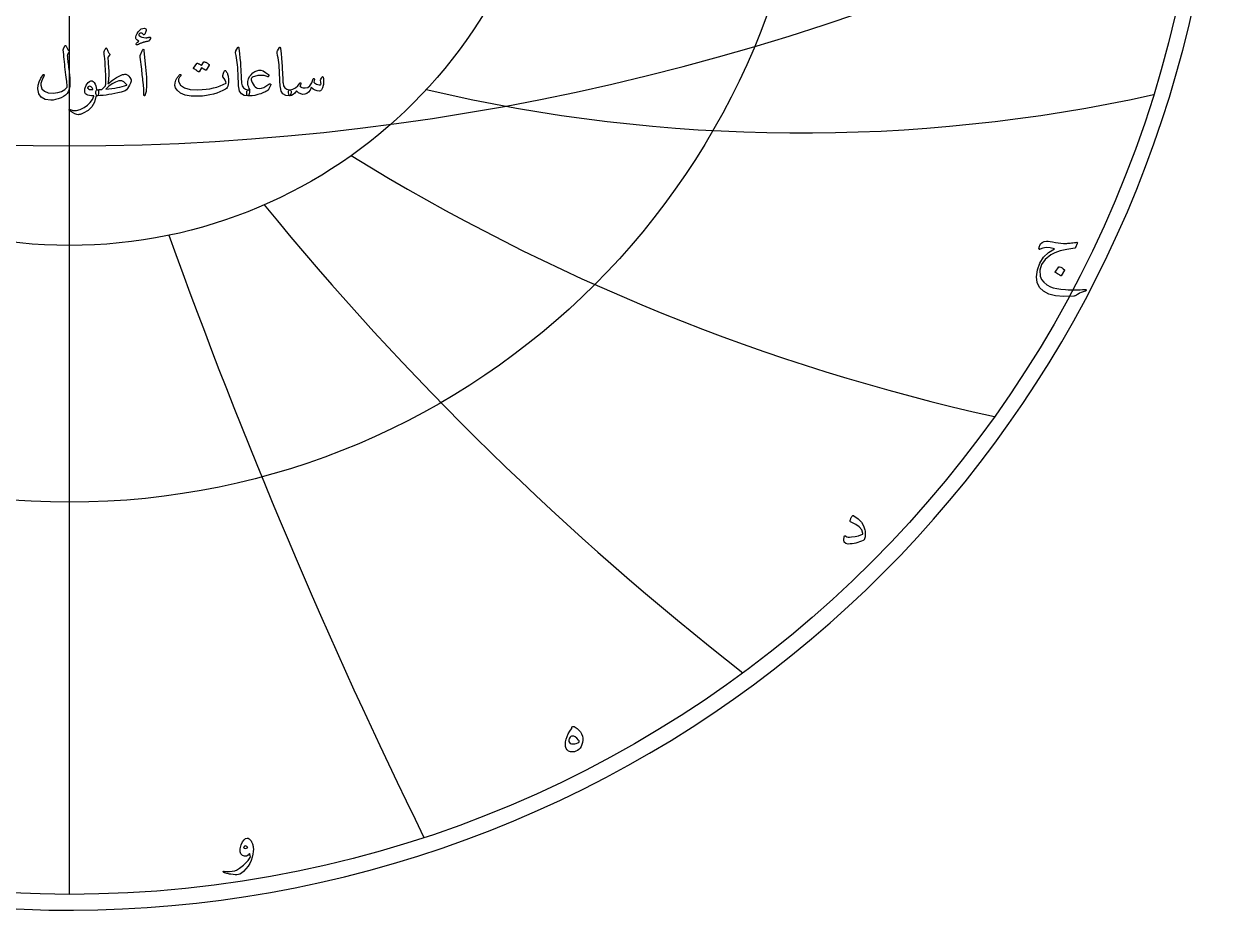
# Model space of a CAD drawing. Header units: millimetres. Extents: x -54 to 54, y -54 to 55.
# Drawn here: x -2.1 to 53.8, y -53.8 to -12.4 of the extents above; entities that cross this region are included whole.
import ezdxf

# ---------------------------------------------------------------- set-up
doc = ezdxf.new("R2010")
doc.units = ezdxf.units.MM
for name, color, linetype in [('CUT_OUTER', 1, 'Continuous'), ('ENGRAVE', 7, 'Continuous'), ('ENGRAVE_FINE', 8, 'Continuous'), ('TEXT', 5, 'Continuous')]:
    doc.layers.add(name, color=color, linetype=linetype)

msp = doc.modelspace()

# ---------------------------------------------------------------- linework, layer by layer
at = {"layer": 'CUT_OUTER'}
msp.add_arc((-0.0002, -0.0001), 53.835, 132.53879, 87.80148, dxfattribs=at)
at = {"layer": 'ENGRAVE'}
for points in [[(0, -53.1), (0, 53.1)], [(0, -53.1), (0, -22.7527)]]:
    msp.add_lwpolyline(points, dxfattribs=at)
for radius in [53.1, 34.7587, 22.7527]:
    msp.add_circle((0, 0), radius, dxfattribs=at)
for centre, radius, start, end in [((34.2348, 59.2964), 76.787, 256.794575, 282.402019), ((64.3185, 64.3185), 97.375, 238.319809, 257.525392), ((117.8532, 68.0426), 140.4541, 219.263991, 232.067713), ((262.4862, 70.333), 273.9597, 199.75652, 206.158381)]:
    msp.add_arc(centre, radius, start, end, dxfattribs=at)
at = {"layer": 'ENGRAVE_FINE'}
msp.add_arc((0, 94.8078), 112.902, 242.077896, 297.922104, dxfattribs=at)
at = {"layer": 'TEXT'}
for points in [[(3.6836, -13.2053), (3.6427, -13.2129), (3.6047, -13.2202), (3.5697, -13.227), (3.5376, -13.2335), (3.5086, -13.2398), (3.483, -13.2461), (3.4607, -13.2524), (3.4418, -13.2586), (3.4226, -13.2658), (3.3994, -13.2747), (3.3723, -13.2854), (3.3413, -13.2979), (3.3064, -13.3123), (3.2675, -13.3289), (3.2247, -13.3477), (3.178, -13.3686), (3.159, -13.3748), (3.1427, -13.3748), (3.1291, -13.3686), (3.1183, -13.356), (3.1119, -13.3252), (3.1301, -13.2893), (3.1731, -13.2482), (3.2408, -13.2021), (3.189, -13.1727), (3.1497, -13.1409), (3.1231, -13.1067), (3.1089, -13.0702), (3.1062, -13.0013), (3.1231, -12.9266), (3.1596, -12.8459), (3.2157, -12.7593), (3.2826, -12.6818), (3.3515, -12.6282), (3.4224, -12.5986), (3.4952, -12.5929), (3.5358, -12.6031), (3.5635, -12.6243), (3.5782, -12.6565), (3.58, -12.6997), (3.5729, -12.7464), (3.5611, -12.7892), (3.5446, -12.828), (3.5234, -12.863), (3.5022, -12.8875), (3.4826, -12.8983), (3.4646, -12.8954), (3.4481, -12.8787), (3.4292, -12.8537), (3.4072, -12.8355), (3.3821, -12.8239), (3.3539, -12.819), (3.3242, -12.819), (3.2981, -12.8253), (3.2756, -12.8378), (3.2565, -12.8567), (3.2426, -12.8795), (3.2385, -12.9007), (3.2441, -12.9203), (3.2597, -12.9383), (3.3178, -12.9813), (3.3884, -13.0129), (3.4716, -13.0331), (3.5674, -13.042), (3.5757, -13.0417), (3.5851, -13.0408), (3.5954, -13.0393), (3.6067, -13.0373), (3.6189, -13.0348), (3.6322, -13.0322), (3.6464, -13.0293), (3.6616, -13.0263), (3.6781, -13.0232), (3.693, -13.0204), (3.7064, -13.0177), (3.7181, -13.0153), (3.7285, -13.0132), (3.7378, -13.0117), (3.7458, -13.0109), (3.7527, -13.0106), (3.7656, -13.0119), (3.7762, -13.0161), (3.7845, -13.0229), (3.7904, -13.0325), (3.7941, -13.0418), (3.7959, -13.0506), (3.7957, -13.059), (3.7935, -13.0671), (3.7631, -13.124), (3.7346, -13.166), (3.7081, -13.1931), (3.6836, -13.2053)], [(-0.223, -13.4188), (-0.2175, -13.4092), (-0.2104, -13.4023), (-0.2018, -13.3982), (-0.1916, -13.3968), (-0.1814, -13.3986), (-0.1727, -13.4039), (-0.1657, -13.4127), (-0.1602, -13.4251), (-0.1309, -13.4971), (-0.0997, -13.5593), (-0.0665, -13.6117), (-0.0314, -13.6543), (-0.021, -13.6696), (-0.0181, -13.6873), (-0.0226, -13.7073), (-0.0345, -13.7297), (-0.0422, -13.7405), (-0.0495, -13.7509), (-0.0563, -13.7609), (-0.0628, -13.7705), (-0.0689, -13.7795), (-0.0746, -13.7878), (-0.0799, -13.7953), (-0.0848, -13.8019), (-0.093, -13.8141), (-0.0989, -13.8286), (-0.1025, -13.8455), (-0.1036, -13.8647), (-0.0999, -13.919), (-0.095, -13.9782), (-0.0889, -14.0423), (-0.0816, -14.1112), (-0.0734, -14.1851), (-0.0644, -14.2639), (-0.0546, -14.3477), (-0.044, -14.4363), (-0.0321, -14.5247), (-0.0216, -14.6078), (-0.0125, -14.6856), (-0.0047, -14.7582), (0.0019, -14.8256), (0.0075, -14.8881), (0.0121, -14.9457), (0.0157, -14.9984), (0.0198, -15.1544), (0.0071, -15.3022), (-0.0226, -15.4418), (-0.0691, -15.5731), (-0.1144, -15.6502), (-0.1845, -15.7214), (-0.2793, -15.7868), (-0.3988, -15.8463), (-0.5284, -15.8955), (-0.65, -15.9303), (-0.7639, -15.9505), (-0.8699, -15.9562), (-1.1352, -15.9197), (-1.3252, -15.8196), (-1.4398, -15.6559), (-1.4791, -15.4286), (-1.4654, -15.2592), (-1.421, -15.0934), (-1.346, -14.9311), (-1.2404, -14.7723), (-1.2324, -14.7631), (-1.2239, -14.7574), (-1.2151, -14.7552), (-1.2059, -14.7566), (-1.1961, -14.7603), (-1.1886, -14.7652), (-1.1835, -14.7713), (-1.1808, -14.7786), (-1.1788, -14.7894), (-1.1792, -14.7998), (-1.1819, -14.8098), (-1.187, -14.8194), (-1.2591, -14.9597), (-1.3087, -15.0792), (-1.336, -15.178), (-1.3409, -15.2559), (-1.2885, -15.4237), (-1.1753, -15.5409), (-1.0012, -15.6074), (-0.7662, -15.6233), (-0.5545, -15.6003), (-0.3745, -15.5472), (-0.2263, -15.4637), (-0.1099, -15.3501), (-0.1124, -15.2952), (-0.1166, -15.2312), (-0.1226, -15.1579), (-0.1303, -15.0753), (-0.14, -14.9834), (-0.1519, -14.8818), (-0.1659, -14.7706), (-0.1821, -14.6498), (-0.1974, -14.5252), (-0.212, -14.4025), (-0.2257, -14.2818), (-0.2387, -14.1631), (-0.2506, -14.0463), (-0.2614, -13.9315), (-0.271, -13.8186), (-0.2795, -13.7077), (-0.292, -13.6009), (-0.2915, -13.5888), (-0.2897, -13.5774), (-0.2868, -13.5668), (-0.2826, -13.557)], [(1.6926, -13.5319), (1.7001, -13.5238), (1.7068, -13.5185), (1.7127, -13.516), (1.7178, -13.5162), (1.7238, -13.5189), (1.7295, -13.524), (1.7348, -13.5315), (1.7397, -13.5413), (1.7597, -13.5837), (1.7786, -13.6229), (1.7966, -13.659), (1.8135, -13.692), (1.8297, -13.7215), (1.8453, -13.747), (1.8603, -13.7686), (1.8748, -13.7862), (1.8854, -13.8007), (1.8889, -13.8161), (1.8854, -13.8321), (1.8748, -13.849), (1.812, -13.9275), (1.8039, -13.9411), (1.7986, -13.9566), (1.7961, -13.9741), (1.7963, -13.9935), (1.8065, -14.1417), (1.8151, -14.2722), (1.8222, -14.385), (1.8277, -14.4802), (1.8318, -14.558), (1.8347, -14.6184), (1.8365, -14.6616), (1.8371, -14.6875), (1.8364, -14.764), (1.8343, -14.8367), (1.8309, -14.9054), (1.8261, -14.9701), (1.8201, -15.031), (1.8131, -15.0879), (1.8052, -15.1409), (1.7963, -15.1899), (2.0096, -15.0266), (2.1943, -14.901), (2.3503, -14.8131), (2.4777, -14.7629), (2.5344, -14.7495), (2.5853, -14.744), (2.6302, -14.7464), (2.6693, -14.7566), (2.7244, -14.7852), (2.7768, -14.8304), (2.8265, -14.892), (2.8734, -14.9701), (2.8807, -14.9888), (2.8836, -15.0102), (2.8822, -15.0343), (2.8765, -15.0612), (2.8453, -15.1578), (2.8082, -15.2496), (2.7653, -15.3368), (2.7164, -15.4192), (2.6689, -15.4722), (2.6018, -15.5181), (2.515, -15.557), (2.4086, -15.5888), (2.2662, -15.6203), (2.1248, -15.6488), (1.9844, -15.6744), (1.8449, -15.6971), (1.7067, -15.7166), (1.5698, -15.7328), (1.4342, -15.7457), (1.3001, -15.7552), (1.285, -15.7509), (1.271, -15.7379), (1.2583, -15.7163), (1.2467, -15.6861), (1.2365, -15.649), (1.231, -15.6131), (1.2302, -15.5784), (1.2341, -15.5448), (1.243, -15.5156), (1.2569, -15.4938), (1.276, -15.4794), (1.3001, -15.4726), (1.3322, -15.4708), (1.3625, -15.4686), (1.3911, -15.4661), (1.4179, -15.4632), (1.4429, -15.4602), (1.4661, -15.4577), (1.4876, -15.4555), (1.5074, -15.4537), (1.6832, -15.2842), (1.6848, -15.2768), (1.6864, -15.2673), (1.6879, -15.2556), (1.6895, -15.2418), (1.6911, -15.2258), (1.6926, -15.2076), (1.6942, -15.1873), (1.6958, -15.1648), (1.6971, -15.1404), (1.6981, -15.1142), (1.6987, -15.0862), (1.6989, -15.0565), (1.6989, -15.0252), (1.6989, -14.9925), (1.6989, -14.9584), (1.6989, -14.923), (1.6985, -14.883), (1.6973, -14.8351), (1.6954, -14.7793), (1.6926, -14.7158), (1.6891, -14.6447), (1.6848, -14.5666), (1.6797, -14.4814), (1.6738, -14.3892), (1.6602, -14.1845), (1.6479, -14.0225), (1.6367, -13.9034), (1.6267, -13.827), (1.6186, -13.778), (1.6133, -13.7407), (1.6108, -13.7152), (1.611, -13.7014), (1.6205, -13.6755), (1.6302, -13.6512), (1.6401, -13.6284), (1.6502, -13.6072), (1.6605, -13.5872), (1.671, -13.568), (1.6817, -13.5495), (1.6926, -13.5319)], [(3.3978, -13.6512), (3.4279, -13.5931), (3.452, -13.5727), (3.4703, -13.59), (3.4826, -13.6449), (3.5548, -14.4143), (3.5978, -14.8865), (3.6074, -15.2637), (3.5837, -15.546), (3.5266, -15.7332), (3.5162, -15.7485), (3.507, -15.7568), (3.4989, -15.758), (3.492, -15.7521), (3.4865, -15.7428), (3.4826, -15.7309), (3.4803, -15.7161), (3.4795, -15.6987), (3.4795, -15.5627), (3.4732, -15.4184), (3.4606, -15.2659), (3.4418, -15.1052), (3.4377, -15.0632), (3.4253, -14.9497), (3.4047, -14.7648), (3.3758, -14.5085), (3.3068, -13.9401), (3.3052, -13.9099), (3.3068, -13.882), (3.3115, -13.8565), (3.3193, -13.8333)], [(7.8822, -13.4942), (7.8883, -13.4848), (7.894, -13.4785), (7.8993, -13.4753), (7.9042, -13.4753), (7.9117, -13.4795), (7.9183, -13.4918), (7.9242, -13.5124), (7.9293, -13.5413), (7.9552, -13.7758), (7.9764, -13.9927), (7.9929, -14.1919), (8.0047, -14.3735), (8.0122, -14.5287), (8.0192, -14.6679), (8.0256, -14.7909), (8.0314, -14.8979), (8.0364, -14.9888), (8.0404, -15.0635), (8.0434, -15.1222), (8.0455, -15.1648), (8.0734, -15.2924), (8.135, -15.3862), (8.2304, -15.4463), (8.3595, -15.4726), (8.3955, -15.482), (8.4184, -15.504), (8.4284, -15.5385), (8.4255, -15.5856), (8.4108, -15.6598), (8.3949, -15.7128), (8.3778, -15.7446), (8.3595, -15.7552), (8.1778, -15.7313), (8.0439, -15.6594), (7.958, -15.5397), (7.9199, -15.3721), (7.9139, -15.2919), (7.9085, -15.2115), (7.9037, -15.131), (7.8995, -15.0502), (7.8957, -14.9692), (7.892, -14.8881), (7.8886, -14.8067), (7.8853, -14.7252), (7.8795, -14.5696), (7.8712, -14.4296), (7.8606, -14.3051), (7.8477, -14.196), (7.8324, -14.0913), (7.8147, -13.9797), (7.7947, -13.8613), (7.7723, -13.736), (7.7694, -13.7134), (7.7699, -13.6928), (7.7741, -13.6742), (7.7817, -13.6575)], [(9.8261, -13.4942), (9.8322, -13.4848), (9.8378, -13.4785), (9.8431, -13.4753), (9.8481, -13.4753), (9.8555, -13.4795), (9.8622, -13.4918), (9.8681, -13.5124), (9.8732, -13.5413), (9.8991, -13.7758), (9.9203, -13.9927), (9.9368, -14.1919), (9.9485, -14.3735), (9.9561, -14.5287), (9.9631, -14.6679), (9.9694, -14.7909), (9.9752, -14.8979), (9.9802, -14.9888), (9.9843, -15.0635), (9.9873, -15.1222), (9.9894, -15.1648), (10.0172, -15.2924), (10.0789, -15.3862), (10.1743, -15.4463), (10.3034, -15.4726), (10.3393, -15.482), (10.3623, -15.504), (10.3723, -15.5385), (10.3693, -15.5856), (10.3546, -15.6598), (10.3387, -15.7128), (10.3217, -15.7446), (10.3034, -15.7552), (10.1217, -15.7313), (9.9878, -15.6594), (9.9018, -15.5397), (9.8638, -15.3721), (9.8578, -15.2919), (9.8524, -15.2115), (9.8476, -15.131), (9.8433, -15.0502), (9.8395, -14.9692), (9.8359, -14.8881), (9.8324, -14.8067), (9.8292, -14.7252), (9.8233, -14.5696), (9.8151, -14.4296), (9.8045, -14.3051), (9.7915, -14.196), (9.7762, -14.0913), (9.7586, -13.9797), (9.7385, -13.8613), (9.7162, -13.736), (9.7132, -13.7134), (9.7138, -13.6928), (9.7179, -13.6742), (9.7256, -13.6575)], [(6.2869, -14.1693), (6.2909, -14.1654), (6.2963, -14.1631), (6.3034, -14.1623), (6.312, -14.1631), (6.343, -14.1746), (6.3729, -14.1874), (6.4018, -14.2013), (6.4298, -14.2164), (6.457, -14.2329), (6.4836, -14.251), (6.5096, -14.2706), (6.535, -14.2918), (6.5399, -14.2983), (6.5421, -14.3052), (6.5415, -14.3124), (6.5382, -14.3201), (6.3874, -14.5587), (6.3833, -14.5619), (6.3772, -14.5619), (6.3692, -14.5587), (6.3592, -14.5525), (6.3523, -14.5467), (6.3411, -14.5387), (6.3256, -14.5286), (6.3058, -14.5163), (6.2814, -14.5017), (6.2524, -14.4846), (6.2186, -14.4648), (6.1802, -14.4425), (6.0608, -14.6278), (6.0553, -14.6335), (6.0483, -14.6349), (6.0396, -14.6319), (6.0294, -14.6247), (6.0206, -14.6184), (6.0067, -14.609), (5.9876, -14.5964), (5.9635, -14.5807), (5.9338, -14.5619), (5.8983, -14.5399), (5.8569, -14.5148), (5.8096, -14.4865), (5.8047, -14.4818), (5.8025, -14.4771), (5.8031, -14.4724), (5.8065, -14.4677), (5.9603, -14.2384), (5.9643, -14.2345), (5.9698, -14.2321), (5.9768, -14.2314), (5.9855, -14.2321), (6.0118, -14.2407), (6.0373, -14.2506), (6.062, -14.2619), (6.0859, -14.2745), (6.1091, -14.2884), (6.1315, -14.3032), (6.1531, -14.319), (6.1739, -14.3358)], [(1.2373, -15.7897), (1.1637, -16.0482), (1.0402, -16.2647), (0.8669, -16.4392), (0.6438, -16.5717), (0.6126, -16.5851), (0.5817, -16.5972), (0.5513, -16.6079), (0.5213, -16.6172), (0.4919, -16.625), (0.4632, -16.631), (0.4353, -16.6352), (0.4082, -16.6376), (0.3407, -16.628), (0.2512, -16.5929), (0.1397, -16.5322), (0.0063, -16.4461), (-0.008, -16.4337), (-0.0165, -16.4217), (-0.019, -16.4102), (-0.0157, -16.399), (-0.0082, -16.3903), (0.0016, -16.3864), (0.0137, -16.3872), (0.0283, -16.3927), (0.167, -16.4376), (0.3227, -16.4374), (0.4952, -16.3921), (0.6846, -16.3016), (0.8393, -16.1966), (0.9672, -16.0732), (1.0685, -15.9313), (1.1431, -15.7709), (1.1425, -15.7652), (1.1407, -15.7607), (1.1378, -15.7574), (1.1337, -15.7552), (1.0255, -15.7489), (0.9335, -15.7364), (0.8575, -15.7175), (0.7976, -15.6924), (0.7513, -15.6535), (0.7223, -15.5998), (0.7105, -15.5311), (0.716, -15.4475), (0.7178, -15.4364), (0.7199, -15.4251), (0.7225, -15.4136), (0.7254, -15.4019), (0.7288, -15.3898), (0.7325, -15.3772), (0.7366, -15.3639), (0.7411, -15.3501), (0.778, -15.2604), (0.8228, -15.186), (0.8754, -15.1269), (0.9358, -15.0832), (0.9976, -15.0592), (1.0544, -15.0596), (1.106, -15.0844), (1.1525, -15.1334), (1.1931, -15.2017), (1.2239, -15.281), (1.2449, -15.3713), (1.2561, -15.4726), (1.2623, -15.4725), (1.2683, -15.4722), (1.2741, -15.4717), (1.2797, -15.471), (1.2853, -15.4703), (1.2911, -15.4698), (1.2971, -15.4695), (1.3032, -15.4694), (1.3244, -15.4739), (1.3409, -15.4875), (1.3527, -15.5101), (1.3598, -15.5417), (1.3627, -15.5764), (1.3621, -15.6115), (1.358, -15.6471), (1.3503, -15.683), (1.3403, -15.7146), (1.3291, -15.7371), (1.3168, -15.7507), (1.3032, -15.7552), (1.2436, -15.7552), (1.2432, -15.7609), (1.242, -15.7686), (1.24, -15.7782), (1.2373, -15.7897)], [(2.3678, -15.0455), (2.3519, -15.0461), (2.3356, -15.0478), (2.3189, -15.0508), (2.3019, -15.0549), (2.1476, -15.1156), (1.9957, -15.2002), (1.8461, -15.3087), (1.6989, -15.4412), (1.8459, -15.4274), (1.9855, -15.4113), (2.1176, -15.3929), (2.2422, -15.3721), (2.3594, -15.3487), (2.4691, -15.3226), (2.5713, -15.2938), (2.6661, -15.2622), (2.675, -15.2584), (2.6795, -15.2535), (2.6797, -15.2475), (2.6756, -15.2402), (2.608, -15.1574), (2.5342, -15.0973), (2.4542, -15.06), (2.3678, -15.0455)], [(7.3107, -14.587), (7.3318, -14.6135), (7.3511, -14.6427), (7.3687, -14.6747), (7.3845, -14.7095), (7.3985, -14.7468), (7.4108, -14.7864), (7.4213, -14.8284), (7.43, -14.8728), (7.4414, -14.9619), (7.4441, -15.0502), (7.4382, -15.1377), (7.4237, -15.2245), (7.4017, -15.3018), (7.3735, -15.3642), (7.3389, -15.4117), (7.2981, -15.4443), (7.1686, -15.5128), (7.0312, -15.5739), (6.8859, -15.6274), (6.7329, -15.6736), (6.5719, -15.7118), (6.4031, -15.7419), (6.2265, -15.7636), (6.042, -15.7772), (5.6962, -15.7737), (5.4123, -15.7254), (5.1906, -15.6323), (5.0308, -15.4946), (4.9652, -15.3868), (4.935, -15.2708), (4.9401, -15.1466), (4.9806, -15.0141), (4.9942, -14.9855), (5.01, -14.9564), (5.028, -14.9266), (5.0481, -14.8963), (5.0703, -14.8654), (5.0948, -14.8339), (5.1214, -14.8018), (5.1501, -14.7691), (5.1597, -14.7599), (5.1698, -14.7542), (5.1802, -14.7521), (5.191, -14.7534), (5.1982, -14.7562), (5.2043, -14.7613), (5.2092, -14.7688), (5.2129, -14.7786), (5.2147, -14.7878), (5.2137, -14.7966), (5.21, -14.8051), (5.2035, -14.8131), (5.1766, -14.8451), (5.1525, -14.8783), (5.1311, -14.9126), (5.1124, -14.9481), (5.0997, -14.9821), (5.0928, -15.0149), (5.0918, -15.0465), (5.0967, -15.0769), (5.1949, -15.2545), (5.3794, -15.3792), (5.6502, -15.4508), (6.0074, -15.4694), (6.2038, -15.4619), (6.3909, -15.4455), (6.5689, -15.4203), (6.7376, -15.3862), (6.8972, -15.3433), (7.0481, -15.2916), (7.1901, -15.2311), (7.3232, -15.1617), (7.3103, -15.0969), (7.2808, -15.0251), (7.2349, -14.9462), (7.1725, -14.8602), (7.1705, -14.852), (7.1709, -14.8367), (7.1737, -14.8143), (7.1788, -14.7848), (7.1802, -14.7819), (7.1811, -14.7793), (7.1817, -14.7772), (7.1819, -14.7754), (7.1921, -14.7354), (7.207, -14.6906), (7.2267, -14.6412), (7.251, -14.587), (7.2618, -14.5705), (7.2753, -14.565), (7.2916, -14.5705), (7.3107, -14.587)], [(9.4178, -15.2433), (9.333, -15.4318), (9.3222, -15.4504), (9.3118, -15.4655), (9.3018, -15.4771), (9.2922, -15.4851), (9.2433, -15.5186), (9.1909, -15.5499), (9.135, -15.5791), (9.0755, -15.606), (9.0127, -15.6313), (8.9468, -15.6551), (8.8777, -15.6776), (8.8055, -15.6987), (8.6704, -15.7317), (8.5511, -15.7521), (8.4475, -15.7599), (8.3595, -15.7552), (8.326, -15.7399), (8.3038, -15.7097), (8.293, -15.6645), (8.2936, -15.6045), (8.3016, -15.5503), (8.3132, -15.5103), (8.3283, -15.4844), (8.347, -15.4726), (8.3501, -15.4726), (8.3533, -15.4726), (8.3564, -15.4726), (8.3595, -15.4726), (8.3829, -15.4749), (8.4059, -15.4757), (8.4284, -15.4749), (8.4506, -15.4726), (8.4125, -15.4162), (8.3831, -15.354), (8.3623, -15.2859), (8.3501, -15.2119), (8.3484, -15.0794), (8.3713, -14.9615), (8.419, -14.8581), (8.4914, -14.7691), (8.5847, -14.6861), (8.6759, -14.6223), (8.7652, -14.5778), (8.8526, -14.5525), (8.9468, -14.5527), (9.0535, -14.5878), (9.1729, -14.6579), (9.3048, -14.7629), (9.3197, -14.7792), (9.3268, -14.7966), (9.326, -14.8153), (9.3173, -14.8351), (9.305, -14.8504), (9.2899, -14.8586), (9.272, -14.8598), (9.2514, -14.8539), (9.1036, -14.8111), (8.9554, -14.7958), (8.8068, -14.808), (8.6579, -14.8477), (8.5988, -14.8726), (8.5535, -14.9003), (8.5219, -14.9307), (8.504, -14.9638), (8.4997, -15.0058), (8.5118, -15.0596), (8.5405, -15.1252), (8.5856, -15.2025), (8.6406, -15.2806), (8.6924, -15.3391), (8.7411, -15.378), (8.7866, -15.3972), (8.8857, -15.407), (8.9852, -15.3956), (9.0851, -15.3631), (9.1854, -15.3093), (9.2765, -15.2465), (9.3236, -15.2166), (9.3613, -15.1994), (9.3896, -15.1947), (9.4084, -15.2025), (9.4161, -15.2121), (9.4202, -15.2221), (9.4208, -15.2325), (9.4178, -15.2433)], [(11.8265, -14.8602), (11.8333, -14.8555), (11.8414, -14.8571), (11.8506, -14.8649), (11.861, -14.8791), (11.8722, -14.903), (11.8806, -14.9371), (11.8863, -14.9815), (11.8893, -15.0361), (11.8902, -15.0981), (11.8869, -15.1585), (11.8793, -15.2174), (11.8673, -15.2747), (11.8323, -15.3862), (11.7935, -15.4663), (11.7507, -15.515), (11.704, -15.5322), (11.5935, -15.5258), (11.4912, -15.4969), (11.3972, -15.4457), (11.3114, -15.3721), (11.2526, -15.4881), (11.1827, -15.5786), (11.1018, -15.6435), (11.01, -15.683), (10.9136, -15.6916), (10.8161, -15.6673), (10.7173, -15.61), (10.6174, -15.5197), (10.5366, -15.6227), (10.4573, -15.6963), (10.3796, -15.7405), (10.3034, -15.7552), (10.2881, -15.7466), (10.2736, -15.7207), (10.2598, -15.6775), (10.2469, -15.617), (10.2422, -15.5574), (10.25, -15.5134), (10.2704, -15.4851), (10.3034, -15.4726), (10.4482, -15.4398), (10.575, -15.376), (10.6838, -15.2812), (10.7744, -15.1554), (10.7794, -15.1485), (10.7847, -15.1436), (10.7903, -15.1407), (10.7964, -15.1397), (10.8039, -15.1405), (10.8106, -15.1428), (10.8164, -15.1468), (10.8216, -15.1523), (10.8245, -15.1691), (10.8176, -15.1978), (10.8009, -15.2382), (10.7744, -15.2904), (10.8092, -15.3307), (10.8632, -15.3603), (10.9364, -15.3793), (11.0288, -15.3878), (11.144, -15.3636), (11.2447, -15.2849), (11.3309, -15.1517), (11.4025, -14.9638), (11.406, -14.9542), (11.4104, -14.9474), (11.4155, -14.9432), (11.4214, -14.9419), (11.4302, -14.9426), (11.4378, -14.945), (11.4443, -14.9489), (11.4496, -14.9544), (11.4535, -14.9623), (11.4559, -14.9701), (11.4567, -14.978), (11.4559, -14.9858), (11.4245, -15.1177), (11.4612, -15.1503), (11.5054, -15.179), (11.557, -15.2037), (11.6161, -15.2245), (11.6736, -15.238), (11.7173, -15.241), (11.7474, -15.2333), (11.7636, -15.2151), (11.7689, -15.1872), (11.766, -15.1476), (11.7548, -15.0961), (11.7354, -15.0329), (11.7387, -15.0151), (11.755, -14.9803), (11.7843, -14.9287), (11.8265, -14.8602)], [(1.0866, -15.438), (1.0536, -15.3805), (1.0175, -15.3399), (0.9782, -15.3161), (0.9358, -15.3093), (0.9105, -15.316), (0.8879, -15.3265), (0.8681, -15.3411), (0.851, -15.3595), (0.8455, -15.3693), (0.8447, -15.3799), (0.8487, -15.3913), (0.8573, -15.4035), (0.8897, -15.4319), (0.9366, -15.4514), (0.998, -15.4618), (1.074, -15.4632), (1.0818, -15.4616), (1.0866, -15.4569), (1.0881, -15.449), (1.0866, -15.438)], [(47.1536, -22.6667), (47.0732, -22.8476), (47.0658, -22.8595), (47.0573, -22.8685), (47.0474, -22.8746), (47.0363, -22.8777), (46.6647, -22.9363), (46.3538, -23.0084), (46.1036, -23.0938), (45.9142, -23.1926), (45.6485, -23.4093), (45.4779, -23.6473), (45.4023, -23.9067), (45.4218, -24.1875), (45.4808, -24.3394), (45.5809, -24.4739), (45.722, -24.5907), (45.9041, -24.6899), (46.032, -24.7343), (46.1914, -24.7703), (46.3821, -24.7979), (46.6042, -24.8172), (46.7223, -24.8228), (46.8387, -24.8264), (46.9534, -24.8279), (47.0665, -24.8272), (47.1774, -24.8247), (47.2859, -24.8205), (47.3918, -24.8147), (47.4952, -24.8071), (47.5195, -24.8055), (47.5388, -24.8071), (47.553, -24.8122), (47.5622, -24.8205), (47.5672, -24.8308), (47.5689, -24.8415), (47.5672, -24.8526), (47.5622, -24.8641), (47.5586, -24.8703), (47.5543, -24.8754), (47.5493, -24.8795), (47.5438, -24.8825), (47.5378, -24.8851), (47.5317, -24.888), (47.5253, -24.891), (47.5187, -24.8942), (47.4222, -24.925), (47.337, -24.957), (47.2631, -24.9903), (47.2005, -25.0249), (47.1604, -25.0498), (47.1238, -25.0709), (47.0909, -25.0883), (47.0614, -25.1019), (47.036, -25.1124), (47.015, -25.1203), (46.9983, -25.1258), (46.9861, -25.1287), (46.528, -25.1457), (46.1386, -25.1128), (45.8179, -25.0301), (45.5658, -24.8976), (45.3837, -24.7159), (45.2761, -24.4889), (45.243, -24.2168), (45.2844, -23.8994), (45.3941, -23.5797), (45.5658, -23.3073), (45.7995, -23.0823), (46.0951, -22.9045), (45.8857, -22.8645), (45.7032, -22.8551), (45.5474, -22.8763), (45.4184, -22.928), (45.4071, -22.9322), (45.3967, -22.9347), (45.387, -22.9355), (45.3782, -22.9347), (45.3709, -22.932), (45.3657, -22.9271), (45.3625, -22.9202), (45.3615, -22.9112), (45.3661, -22.8696), (45.3732, -22.8283), (45.3828, -22.7875), (45.395, -22.7471), (45.4377, -22.6686), (45.5055, -22.6106), (45.5985, -22.5731), (45.7166, -22.5562), (45.7913, -22.5568), (45.8849, -22.5654), (45.9973, -22.5819), (46.1286, -22.6064), (46.264, -22.6309), (46.389, -22.6474), (46.5035, -22.656), (46.6076, -22.6567), (46.6576, -22.6545), (46.7106, -22.6512), (46.7665, -22.6469), (46.8253, -22.6416), (46.8871, -22.635), (46.9517, -22.6269), (47.0194, -22.6174), (47.0899, -22.6064), (47.1303, -22.6051), (47.1544, -22.6148), (47.1621, -22.6353), (47.1536, -22.6667)], [(46.2893, -23.752), (46.2935, -23.7478), (46.2994, -23.7453), (46.3069, -23.7445), (46.3161, -23.7453), (46.3813, -23.7717), (46.4426, -23.8039), (46.5002, -23.842), (46.554, -23.886), (46.5592, -23.8927), (46.5615, -23.8994), (46.5609, -23.9061), (46.5573, -23.9128), (46.3999, -24.1674), (46.394, -24.1734), (46.3865, -24.1749), (46.3773, -24.1718), (46.3664, -24.164), (46.357, -24.1573), (46.3421, -24.1473), (46.3218, -24.1339), (46.296, -24.1171), (46.2644, -24.097), (46.2265, -24.0736), (46.1824, -24.0468), (46.1319, -24.0166), (46.1252, -24.0116), (46.1219, -24.0066), (46.1219, -24.0015), (46.1252, -23.9965)], [(36.5257, -35.6163), (36.539, -35.5764), (36.5521, -35.5405), (36.565, -35.5086), (36.5776, -35.4806), (36.5899, -35.4564), (36.6015, -35.4358), (36.6125, -35.4188), (36.6229, -35.4052), (36.639, -35.3923), (36.6572, -35.3868), (36.6775, -35.3889), (36.6999, -35.3985), (36.8982, -35.5315), (37.0508, -35.6858), (37.1578, -35.8614), (37.2191, -36.0584), (37.2277, -36.1148), (37.2333, -36.1698), (37.2361, -36.2236), (37.2358, -36.2762), (37.2325, -36.327), (37.2258, -36.3758), (37.2157, -36.4225), (37.2023, -36.4671), (37.1904, -36.491), (37.1747, -36.5123), (37.1552, -36.5312), (37.132, -36.5475), (37.052, -36.5866), (36.9695, -36.6203), (36.8845, -36.6486), (36.797, -36.6714), (36.7074, -36.6892), (36.6162, -36.7024), (36.5232, -36.711), (36.4286, -36.715), (36.3164, -36.6961), (36.2477, -36.6329), (36.2226, -36.5253), (36.241, -36.3733), (36.2473, -36.3568), (36.2561, -36.344), (36.2674, -36.335), (36.2812, -36.3298), (36.2931, -36.3312), (36.3055, -36.3356), (36.3182, -36.3429), (36.3314, -36.3532), (36.3723, -36.3752), (36.4277, -36.3875), (36.4979, -36.3903), (36.5827, -36.3834), (36.7667, -36.3566), (36.9168, -36.3264), (37.033, -36.2929), (37.1153, -36.2561), (37.1194, -36.251), (37.122, -36.2427), (37.1228, -36.2309), (37.122, -36.2159), (37.0652, -36.0576), (36.9553, -35.9177), (36.7922, -35.7963), (36.576, -35.6933), (36.5477, -35.6785), (36.5299, -35.6607), (36.5226, -35.6399), (36.5257, -35.6163)], [(23.5174, -45.2645), (23.5461, -45.2513), (23.5786, -45.2485), (23.6148, -45.2563), (23.6548, -45.2745), (23.7542, -45.3411), (23.8382, -45.4169), (23.9066, -45.5019), (23.9596, -45.5961), (23.9962, -45.6943), (24.0157, -45.7945), (24.018, -45.8969), (24.0031, -46.0014), (23.9761, -46.0966), (23.9386, -46.1814), (23.8907, -46.2558), (23.8323, -46.3196), (23.7663, -46.3709), (23.6958, -46.4075), (23.6206, -46.4295), (23.5409, -46.4368), (23.4366, -46.4293), (23.3516, -46.4), (23.2859, -46.3489), (23.2394, -46.2761), (23.2116, -46.1875), (23.2017, -46.086), (23.2099, -45.9715), (23.236, -45.844), (23.2785, -45.7116), (23.3357, -45.586), (23.4075, -45.4671), (23.494, -45.3549), (23.4969, -45.3497), (23.499, -45.3407), (23.5003, -45.3279), (23.5007, -45.3114), (23.5017, -45.2934), (23.5049, -45.2795), (23.5101, -45.2699), (23.5174, -45.2645)], [(23.8356, -45.9846), (23.8497, -45.9671), (23.8516, -45.9444), (23.8413, -45.9168), (23.8189, -45.8842), (23.7412, -45.7996), (23.6656, -45.7401), (23.5922, -45.7058), (23.5208, -45.6966), (23.4869, -45.7026), (23.4555, -45.7209), (23.4266, -45.7512), (23.4002, -45.7937), (23.379, -45.8396), (23.3658, -45.88), (23.3606, -45.9149), (23.3633, -45.9444), (23.3868, -45.9987), (23.427, -46.0374), (23.4839, -46.0606), (23.5576, -46.0684), (23.6391, -46.0631), (23.7125, -46.0474), (23.7781, -46.0213), (23.8356, -45.9846)], [(8.0364, -50.7918), (8.0975, -50.6499), (8.1637, -50.549), (8.2349, -50.4891), (8.3111, -50.4703), (8.3588, -50.4786), (8.4049, -50.5038), (8.4493, -50.5456), (8.492, -50.6043), (8.5125, -50.6382), (8.5305, -50.6729), (8.546, -50.7085), (8.559, -50.7449), (8.5701, -50.7824), (8.5799, -50.8211), (8.5885, -50.8611), (8.5958, -50.9024), (8.6027, -50.9943), (8.5966, -51.1025), (8.5776, -51.2271), (8.5456, -51.368), (8.4982, -51.5139), (8.4333, -51.6535), (8.3509, -51.7869), (8.2508, -51.914), (8.1459, -52.0247), (8.0523, -52.1057), (7.97, -52.157), (7.8991, -52.1786), (7.8266, -52.1824), (7.7433, -52.1803), (7.6491, -52.1723), (7.544, -52.1585), (7.4907, -52.1498), (7.4414, -52.1405), (7.3961, -52.1306), (7.3548, -52.12), (7.3172, -52.1092), (7.2832, -52.0986), (7.2527, -52.0883), (7.2258, -52.0781), (7.2099, -52.0693), (7.199, -52.0597), (7.1931, -52.0492), (7.1923, -52.0379), (7.1975, -52.0266), (7.2065, -52.0195), (7.2193, -52.0166), (7.2358, -52.0178), (7.365, -52.0304), (7.4912, -52.0312), (7.6146, -52.0203), (7.7349, -51.9977), (7.7721, -51.9862), (7.8132, -51.9684), (7.8584, -51.9443), (7.9074, -51.914), (7.9605, -51.8773), (8.0176, -51.8344), (8.0786, -51.7852), (8.1436, -51.7297), (8.2072, -51.6724), (8.2642, -51.6175), (8.3144, -51.5652), (8.358, -51.5154), (8.3946, -51.4678), (8.4241, -51.4224), (8.4465, -51.3791), (8.4618, -51.3378), (8.453, -51.2754), (8.4434, -51.229), (8.4329, -51.1984), (8.4216, -51.1837), (8.3536, -51.2639), (8.2767, -51.3069), (8.1911, -51.3125), (8.0967, -51.2809), (8.0188, -51.2126), (7.9828, -51.1084), (7.9887, -50.9681), (8.0364, -50.7918)], [(8.3412, -50.9158), (8.2918, -50.8559), (8.2407, -50.8337), (8.188, -50.8492), (8.1336, -50.9024), (8.1779, -50.9384), (8.2273, -50.9526), (8.2818, -50.9451), (8.3412, -50.9158)]]:
    msp.add_lwpolyline(points, close=True, dxfattribs=at)

doc.saveas('drawing.dxf')
